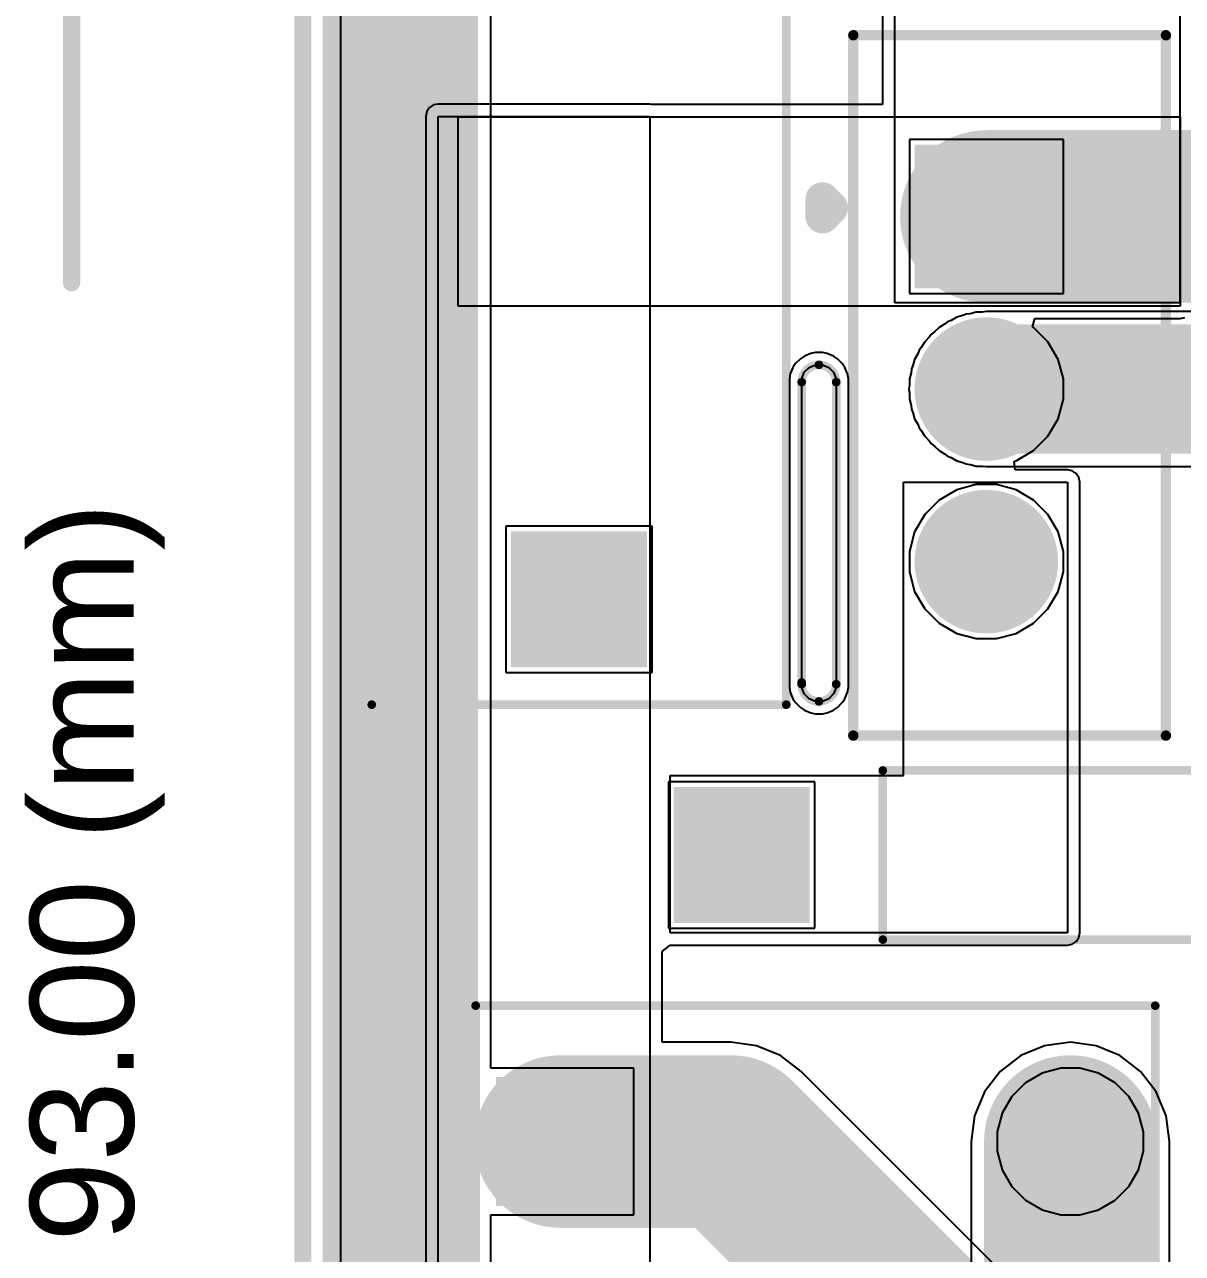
# Model space of a CAD drawing. Header units: millimetres. Extents: x -0.16 to 4.85, y -0.01 to 3.83.
# Drawn here: x -0.161 to 0.51, y 1.538 to 2.25 of the extents above; entities that cross this region are included whole.
import ezdxf

# ---------------------------------------------------------------- set-up
doc = ezdxf.new("R2010")
doc.units = ezdxf.units.MM
doc.header["$MEASUREMENT"] = 0
for name, color, linetype in [('BottomLayer', 5, 'Continuous'), ('BottomSolder', 6, 'Continuous'), ('Mechanical1', 6, 'Continuous'), ('Mechanical2', 216, 'Continuous'), ('MultiLayer', 9, 'Continuous'), ('PadHoleLayer', 156, 'Continuous'), ('TopLayer', 1, 'Continuous'), ('TopOverlay', 2, 'Continuous'), ('TopSolder', 216, 'Continuous')]:
    doc.layers.add(name, color=color, linetype=linetype)
doc.styles.add('Arial', font='', dxfattribs={"height": 0.2})
doc.styles.get('Arial').set_extended_font_data('Arial')

# ---------------------------------------------------------------- blocks, each defined once
blk = doc.blocks.new('R08E1E222MN0B0S0N0_10')
at = {"layer": 'BottomLayer'}
blk.add_hatch(color=5, dxfattribs=at).paths.add_polyline_path([(-0.18307, -0.03543), (-0.18307, 0.03543), (-0.1122, 0.03543), (-0.1122, -0.03543)])
h = blk.add_hatch(color=5, dxfattribs=at)
edge = h.paths.add_edge_path()
edge.add_arc((0.14764, 0), 0.03543, 0, 360)
at = {"layer": 'BottomSolder'}
blk.add_hatch(color=6, dxfattribs=at).paths.add_polyline_path([(-0.18507, -0.03743), (-0.18507, 0.03743), (-0.1102, 0.03743), (-0.1102, -0.03743)])
h = blk.add_hatch(color=6, dxfattribs=at)
edge = h.paths.add_edge_path()
edge.add_arc((0.14764, 0), 0.03743, 0, 360)
at = {"layer": 'MultiLayer'}
blk.add_hatch(color=9, dxfattribs=at).paths.add_polyline_path([(-0.18307, -0.03543), (-0.18307, 0.03543), (-0.1122, 0.03543), (-0.1122, -0.03543)])
h = blk.add_hatch(color=9, dxfattribs=at)
edge = h.paths.add_edge_path()
edge.add_arc((0.14764, 0), 0.03543, 0, 360)
at = {"layer": 'PadHoleLayer'}
h = blk.add_hatch(color=156, dxfattribs=at)
edge = h.paths.add_edge_path()
edge.add_arc((-0.14764, 0), 0.01969, 0, 360)
h = blk.add_hatch(color=156, dxfattribs=at)
edge = h.paths.add_edge_path()
edge.add_arc((0.14764, 0), 0.01969, 0, 360)
at = {"layer": 'TopLayer'}
blk.add_hatch(color=1, dxfattribs=at).paths.add_polyline_path([(-0.18307, -0.03543), (-0.18307, 0.03543), (-0.1122, 0.03543), (-0.1122, -0.03543)])
h = blk.add_hatch(color=1, dxfattribs=at)
edge = h.paths.add_edge_path()
edge.add_arc((0.14764, 0), 0.03543, 0, 360)
at = {"layer": 'TopSolder'}
blk.add_hatch(color=216, dxfattribs=at).paths.add_polyline_path([(-0.18507, -0.03743), (-0.18507, 0.03743), (-0.1102, 0.03743), (-0.1102, -0.03743)])
h = blk.add_hatch(color=216, dxfattribs=at)
edge = h.paths.add_edge_path()
edge.add_arc((0.14764, 0), 0.03743, 0, 360)
at = {"layer": 'TopOverlay', "const_width": 0.005}
for points in [[(-0.19685, -0.07874), (-0.19685, 0.07874)], [(-0.19685, 0.07874), (0.19685, 0.07874)], [(0.19685, -0.07874), (0.19685, 0.07874)], [(-0.19685, -0.07874), (0.19685, -0.07874)]]:
    blk.add_lwpolyline(points, dxfattribs=at)
at = {"layer": 'TopOverlay', "const_width": 0.0025}
for points in [[(-0.1981, 0.07874, 1), (-0.1956, 0.07874, 1)], [(-0.1981, 0.07874, 1), (-0.1956, 0.07874, 1)], [(0.1956, 0.07874, 1), (0.1981, 0.07874, 1)], [(0.1956, 0.07874, 1), (0.1981, 0.07874, 1)], [(-0.1981, -0.07874, 1), (-0.1956, -0.07874, 1)], [(-0.1981, -0.07874, 1), (-0.1956, -0.07874, 1)], [(0.1956, -0.07874, 1), (0.1981, -0.07874, 1)], [(0.1956, -0.07874, 1), (0.1981, -0.07874, 1)]]:
    blk.add_lwpolyline(points, format="xyb", close=True, dxfattribs=at)
blk = doc.blocks.new('MFR50S_T_52_0R_26')
at = {"layer": 'BottomLayer'}
blk.add_hatch(color=5, dxfattribs=at).paths.add_polyline_path([(-0.23819, 0.03543), (-0.16732, 0.03543), (-0.16732, -0.03543), (-0.23819, -0.03543)])
h = blk.add_hatch(color=5, dxfattribs=at)
edge = h.paths.add_edge_path()
edge.add_arc((0.20276, 0), 0.03543, 0, 360)
at = {"layer": 'BottomSolder'}
blk.add_hatch(color=6, dxfattribs=at).paths.add_polyline_path([(-0.24219, 0.03943), (-0.16332, 0.03943), (-0.16332, -0.03943), (-0.24219, -0.03943)])
h = blk.add_hatch(color=6, dxfattribs=at)
edge = h.paths.add_edge_path()
edge.add_arc((0.20276, 0), 0.03943, 0, 360)
at = {"layer": 'MultiLayer'}
blk.add_hatch(color=9, dxfattribs=at).paths.add_polyline_path([(-0.23819, 0.03543), (-0.16732, 0.03543), (-0.16732, -0.03543), (-0.23819, -0.03543)])
h = blk.add_hatch(color=9, dxfattribs=at)
edge = h.paths.add_edge_path()
edge.add_arc((0.20276, 0), 0.03543, 0, 360)
at = {"layer": 'PadHoleLayer'}
h = blk.add_hatch(color=156, dxfattribs=at)
edge = h.paths.add_edge_path()
edge.add_arc((-0.20276, 0), 0.01811, 0, 360)
h = blk.add_hatch(color=156, dxfattribs=at)
edge = h.paths.add_edge_path()
edge.add_arc((0.20276, 0), 0.01811, 0, 360)
at = {"layer": 'TopLayer'}
blk.add_hatch(color=1, dxfattribs=at).paths.add_polyline_path([(-0.23819, 0.03543), (-0.16732, 0.03543), (-0.16732, -0.03543), (-0.23819, -0.03543)])
h = blk.add_hatch(color=1, dxfattribs=at)
edge = h.paths.add_edge_path()
edge.add_arc((0.20276, 0), 0.03543, 0, 360)
at = {"layer": 'TopSolder'}
blk.add_hatch(color=216, dxfattribs=at).paths.add_polyline_path([(-0.24219, 0.03943), (-0.16332, 0.03943), (-0.16332, -0.03943), (-0.24219, -0.03943)])
h = blk.add_hatch(color=216, dxfattribs=at)
edge = h.paths.add_edge_path()
edge.add_arc((0.20276, 0), 0.03943, 0, 360)
at = {"layer": 'TopOverlay', "const_width": 0.005}
for points in [[(-0.121, 0.049), (0.141, 0.049)], [(-0.121, -0.049), (-0.121, 0.049)], [(0.141, -0.049), (0.141, 0.049)], [(-0.121, -0.049), (0.141, -0.049)]]:
    blk.add_lwpolyline(points, dxfattribs=at)
at = {"layer": 'TopOverlay', "const_width": 0.0025}
for points in [[(-0.12225, 0.049, 1), (-0.11975, 0.049, 1)], [(-0.12225, 0.049, 1), (-0.11975, 0.049, 1)], [(0.13975, 0.049, 1), (0.14225, 0.049, 1)], [(0.13975, 0.049, 1), (0.14225, 0.049, 1)], [(-0.12225, -0.049, 1), (-0.11975, -0.049, 1)], [(-0.12225, -0.049, 1), (-0.11975, -0.049, 1)], [(0.13975, -0.049, 1), (0.14225, -0.049, 1)], [(0.13975, -0.049, 1), (0.14225, -0.049, 1)]]:
    blk.add_lwpolyline(points, format="xyb", close=True, dxfattribs=at)
blk = doc.blocks.new('TO_220_78')
at = {"layer": 'BottomLayer'}
blk.add_hatch(color=5, dxfattribs=at).paths.add_polyline_path([(-0.1376, 0.0376), (-0.0624, 0.0376), (-0.0624, -0.0376), (-0.1376, -0.0376)])
h = blk.add_hatch(color=5, dxfattribs=at)
edge = h.paths.add_edge_path()
edge.add_arc((0, 0), 0.0376, 0, 360)
h = blk.add_hatch(color=5, dxfattribs=at)
edge = h.paths.add_edge_path()
edge.add_arc((0.1, 0), 0.0376, 0, 360)
at = {"layer": 'BottomSolder'}
blk.add_hatch(color=6, dxfattribs=at).paths.add_polyline_path([(-0.1416, 0.0416), (-0.0584, 0.0416), (-0.0584, -0.0416), (-0.1416, -0.0416)])
h = blk.add_hatch(color=6, dxfattribs=at)
edge = h.paths.add_edge_path()
edge.add_arc((0, 0), 0.0416, 0, 360)
h = blk.add_hatch(color=6, dxfattribs=at)
edge = h.paths.add_edge_path()
edge.add_arc((0.1, 0), 0.0416, 0, 360)
at = {"layer": 'MultiLayer'}
blk.add_hatch(color=9, dxfattribs=at).paths.add_polyline_path([(-0.1376, 0.0376), (-0.0624, 0.0376), (-0.0624, -0.0376), (-0.1376, -0.0376)])
h = blk.add_hatch(color=9, dxfattribs=at)
edge = h.paths.add_edge_path()
edge.add_arc((0, 0), 0.0376, 0, 360)
h = blk.add_hatch(color=9, dxfattribs=at)
edge = h.paths.add_edge_path()
edge.add_arc((0.1, 0), 0.0376, 0, 360)
at = {"layer": 'PadHoleLayer'}
h = blk.add_hatch(color=156, dxfattribs=at)
edge = h.paths.add_edge_path()
edge.add_arc((-0.1, 0), 0.025, 0, 360)
h = blk.add_hatch(color=156, dxfattribs=at)
edge = h.paths.add_edge_path()
edge.add_arc((0, 0), 0.025, 0, 360)
h = blk.add_hatch(color=156, dxfattribs=at)
edge = h.paths.add_edge_path()
edge.add_arc((0.1, 0), 0.025, 0, 360)
at = {"layer": 'TopLayer'}
blk.add_hatch(color=1, dxfattribs=at).paths.add_polyline_path([(-0.1376, 0.0376), (-0.0624, 0.0376), (-0.0624, -0.0376), (-0.1376, -0.0376)])
h = blk.add_hatch(color=1, dxfattribs=at)
edge = h.paths.add_edge_path()
edge.add_arc((0, 0), 0.0376, 0, 360)
h = blk.add_hatch(color=1, dxfattribs=at)
edge = h.paths.add_edge_path()
edge.add_arc((0.1, 0), 0.0376, 0, 360)
at = {"layer": 'TopSolder'}
blk.add_hatch(color=216, dxfattribs=at).paths.add_polyline_path([(-0.1416, 0.0416), (-0.0584, 0.0416), (-0.0584, -0.0416), (-0.1416, -0.0416)])
h = blk.add_hatch(color=216, dxfattribs=at)
edge = h.paths.add_edge_path()
edge.add_arc((0, 0), 0.0416, 0, 360)
h = blk.add_hatch(color=216, dxfattribs=at)
edge = h.paths.add_edge_path()
edge.add_arc((0.1, 0), 0.0416, 0, 360)
at = {"layer": 'TopOverlay'}
for points, const_width in [([(-0.205, -0.07709), (-0.205, 0.10402)], 0.006), ([(0.20079, 0.10402), (-0.205, 0.10402)], 0.006), ([(0.20079, -0.07709), (0.20079, 0.10402)], 0.006), ([(0.20079, -0.07709), (-0.205, -0.07709)], 0.006), ([(-0.11, -0.095), (-0.105, -0.09)], 0.01969), ([(-0.1, -0.095), (-0.11, -0.095)], 0.01969), ([(-0.1, -0.095), (-0.105, -0.09)], 0.01969)]:
    blk.add_lwpolyline(points, dxfattribs=dict(at, const_width=const_width))
for points, const_width in [([(-0.2065, 0.10402, 1), (-0.2035, 0.10402, 1)], 0.003), ([(-0.2065, 0.10402, 1), (-0.2035, 0.10402, 1)], 0.003), ([(0.19929, 0.10402, 1), (0.20229, 0.10402, 1)], 0.003), ([(0.19929, 0.10402, 1), (0.20229, 0.10402, 1)], 0.003), ([(-0.2065, -0.07709, 1), (-0.2035, -0.07709, 1)], 0.003), ([(-0.2065, -0.07709, 1), (-0.2035, -0.07709, 1)], 0.003), ([(0.19929, -0.07709, 1), (0.20229, -0.07709, 1)], 0.003), ([(0.19929, -0.07709, 1), (0.20229, -0.07709, 1)], 0.003), ([(-0.11492, -0.095, 1), (-0.10508, -0.095, 1)], 0.00984), ([(-0.11492, -0.095, 1), (-0.10508, -0.095, 1)], 0.00984), ([(-0.10992, -0.09, 1), (-0.10008, -0.09, 1)], 0.00984), ([(-0.10992, -0.09, 1), (-0.10008, -0.09, 1)], 0.00984), ([(-0.10492, -0.095, 1), (-0.09508, -0.095, 1)], 0.00984), ([(-0.10492, -0.095, 1), (-0.09508, -0.095, 1)], 0.00984)]:
    blk.add_lwpolyline(points, format="xyb", close=True, dxfattribs=dict(at, const_width=const_width))
blk = doc.blocks.new('MPX104K31C3KN15600_115')
at = {"layer": 'BottomLayer'}
blk.add_hatch(color=5, dxfattribs=at).paths.add_polyline_path([(-0.23228, 0.03543), (-0.16142, 0.03543), (-0.16142, -0.03543), (-0.23228, -0.03543)])
h = blk.add_hatch(color=5, dxfattribs=at)
edge = h.paths.add_edge_path()
edge.add_arc((0.19685, 0), 0.03543, 0, 360)
at = {"layer": 'BottomSolder'}
blk.add_hatch(color=6, dxfattribs=at).paths.add_polyline_path([(-0.23628, 0.03943), (-0.15742, 0.03943), (-0.15742, -0.03943), (-0.23628, -0.03943)])
h = blk.add_hatch(color=6, dxfattribs=at)
edge = h.paths.add_edge_path()
edge.add_arc((0.19685, 0), 0.03943, 0, 360)
at = {"layer": 'MultiLayer'}
blk.add_hatch(color=9, dxfattribs=at).paths.add_polyline_path([(-0.23228, 0.03543), (-0.16142, 0.03543), (-0.16142, -0.03543), (-0.23228, -0.03543)])
h = blk.add_hatch(color=9, dxfattribs=at)
edge = h.paths.add_edge_path()
edge.add_arc((0.19685, 0), 0.03543, 0, 360)
at = {"layer": 'PadHoleLayer'}
h = blk.add_hatch(color=156, dxfattribs=at)
edge = h.paths.add_edge_path()
edge.add_arc((-0.19685, 0), 0.01969, 0, 360)
h = blk.add_hatch(color=156, dxfattribs=at)
edge = h.paths.add_edge_path()
edge.add_arc((0.19685, 0), 0.01969, 0, 360)
at = {"layer": 'TopLayer'}
blk.add_hatch(color=1, dxfattribs=at).paths.add_polyline_path([(-0.23228, 0.03543), (-0.16142, 0.03543), (-0.16142, -0.03543), (-0.23228, -0.03543)])
h = blk.add_hatch(color=1, dxfattribs=at)
edge = h.paths.add_edge_path()
edge.add_arc((0.19685, 0), 0.03543, 0, 360)
at = {"layer": 'TopSolder'}
blk.add_hatch(color=216, dxfattribs=at).paths.add_polyline_path([(-0.23628, 0.03943), (-0.15742, 0.03943), (-0.15742, -0.03943), (-0.23628, -0.03943)])
h = blk.add_hatch(color=216, dxfattribs=at)
edge = h.paths.add_edge_path()
edge.add_arc((0.19685, 0), 0.03943, 0, 360)
at = {"layer": 'TopOverlay', "const_width": 0.005}
for points in [[(-0.25787, 0.12008), (0.25787, 0.12008)], [(-0.25787, 0.12008), (-0.25787, -0.12008)], [(0.25787, 0.12008), (0.25787, -0.12008)], [(-0.25787, -0.12008), (0.25787, -0.12008)]]:
    blk.add_lwpolyline(points, dxfattribs=at)
at = {"layer": 'TopOverlay', "const_width": 0.0025}
for points in [[(-0.25912, 0.12008, 1), (-0.25662, 0.12008, 1)], [(-0.25912, 0.12008, 1), (-0.25662, 0.12008, 1)], [(0.25662, 0.12008, 1), (0.25912, 0.12008, 1)], [(0.25662, 0.12008, 1), (0.25912, 0.12008, 1)], [(-0.25912, -0.12008, 1), (-0.25662, -0.12008, 1)], [(-0.25912, -0.12008, 1), (-0.25662, -0.12008, 1)], [(0.25662, -0.12008, 1), (0.25912, -0.12008, 1)], [(0.25662, -0.12008, 1), (0.25912, -0.12008, 1)]]:
    blk.add_lwpolyline(points, format="xyb", close=True, dxfattribs=at)

msp = doc.modelspace()

# ---------------------------------------------------------------- linework, layer by layer
at = {"layer": 'BottomLayer'}
for p, q in [((0.10888, 1.64543), (0.10888, 2.27563)), ((0.4406, 2.1836), (0.3514, 2.1836)), ((0.3514, 2.1836), (0.3514, 2.0944)), ((0.4406, 2.0944), (0.4406, 2.1836)), ((0.3514, 2.0944), (0.4406, 2.0944)), ((0.37879, 2.08056), (0.37558, 2.07871)), ((0.38236, 2.08152), (0.37879, 2.08056)), ((0.38438, 2.08235), (0.38236, 2.08152)), ((0.38655, 2.08264), (0.38438, 2.08235)), ((0.39013, 2.0836), (0.38655, 2.08264)), ((0.39383, 2.0836), (0.39013, 2.0836)), ((0.396, 2.08388), (0.39383, 2.0836)), ((0.56, 2.08388), (0.396, 2.08388)), ((0.366, 2.07207), (0.36426, 2.07074)), ((0.36862, 2.07469), (0.366, 2.07207)), ((0.37182, 2.07654), (0.36862, 2.07469)), ((0.37356, 2.07787), (0.37182, 2.07654)), ((0.37558, 2.07871), (0.37356, 2.07787)), ((0.36031, 2.06638), (0.35846, 2.06318)), ((0.36293, 2.069), (0.36031, 2.06638)), ((0.36426, 2.07074), (0.36293, 2.069)), ((0.2906, 2.05809), (0.28829, 2.05655)), ((0.29428, 2.05962), (0.2906, 2.05809)), ((0.29701, 2.06016), (0.29428, 2.05962)), ((0.30099, 2.06016), (0.29701, 2.06016)), ((0.30372, 2.05962), (0.30099, 2.06016)), ((0.3074, 2.0581), (0.30372, 2.05962)), ((0.3074, 2.05809), (0.3074, 2.0581)), ((0.30971, 2.05655), (0.3074, 2.05809)), ((0.35629, 2.05942), (0.35444, 2.05621)), ((0.35713, 2.06144), (0.35629, 2.05942)), ((0.35846, 2.06318), (0.35713, 2.06144)), ((0.28393, 2.05142), (0.28241, 2.04774)), ((0.28548, 2.05373), (0.28393, 2.05142)), ((0.28829, 2.05655), (0.28548, 2.05373)), ((0.31252, 2.05373), (0.30971, 2.05655)), ((0.31407, 2.05142), (0.31252, 2.05373)), ((0.31559, 2.04774), (0.31407, 2.05142)), ((0.35265, 2.05062), (0.35236, 2.04845)), ((0.35348, 2.05264), (0.35265, 2.05062)), ((0.35444, 2.05621), (0.35348, 2.05264)), ((0.28241, 2.04774), (0.28186, 2.04501)), ((0.28186, 2.04501), (0.28186, 1.86601)), ((0.31614, 2.04501), (0.31559, 2.04774)), ((0.31614, 1.86601), (0.31614, 2.04501)), ((0.35236, 2.04845), (0.3514, 2.04487)), ((0.3514, 2.04487), (0.3514, 2.04117)), ((0.3514, 2.04117), (0.35112, 2.039)), ((0.35112, 2.039), (0.3514, 2.03683)), ((0.3514, 2.03683), (0.3514, 2.03313)), ((0.3514, 2.03313), (0.35236, 2.02955)), ((0.35236, 2.02955), (0.35265, 2.02738)), ((0.35265, 2.02738), (0.35348, 2.02536)), ((0.35348, 2.02536), (0.35444, 2.02179)), ((0.35444, 2.02179), (0.35629, 2.01858)), ((0.35629, 2.01858), (0.35713, 2.01656)), ((0.35713, 2.01656), (0.35846, 2.01482)), ((0.35846, 2.01482), (0.36031, 2.01162)), ((0.36031, 2.01162), (0.36293, 2.009)), ((0.36293, 2.009), (0.36426, 2.00726)), ((0.36426, 2.00726), (0.366, 2.00593)), ((0.366, 2.00593), (0.36862, 2.00331)), ((0.36862, 2.00331), (0.37182, 2.00146)), ((0.37182, 2.00146), (0.37356, 2.00013)), ((0.37356, 2.00013), (0.37558, 1.99929)), ((0.37558, 1.99929), (0.37879, 1.99744)), ((0.37879, 1.99744), (0.38236, 1.99648)), ((0.38236, 1.99648), (0.38438, 1.99565)), ((0.38438, 1.99565), (0.38655, 1.99536)), ((0.38655, 1.99536), (0.39013, 1.9944)), ((0.39013, 1.9944), (0.39383, 1.9944)), ((0.39383, 1.9944), (0.396, 1.99412)), ((0.396, 1.99412), (0.54141, 1.99412)), ((0.37879, 1.98056), (0.36862, 1.97469)), ((0.39013, 1.9836), (0.37879, 1.98056)), ((0.40187, 1.9836), (0.39013, 1.9836)), ((0.41321, 1.98056), (0.40187, 1.9836)), ((0.42338, 1.97469), (0.41321, 1.98056)), ((0.36862, 1.97469), (0.36031, 1.96638)), ((0.43169, 1.96638), (0.42338, 1.97469)), ((0.36031, 1.96638), (0.35444, 1.95621)), ((0.43756, 1.95621), (0.43169, 1.96638)), ((0.20243, 1.95958), (0.11757, 1.95958)), ((0.11757, 1.95958), (0.11757, 1.87472)), ((0.20243, 1.87472), (0.20243, 1.95958)), ((0.35444, 1.95621), (0.3514, 1.94487)), ((0.4406, 1.94487), (0.43756, 1.95621)), ((0.3514, 1.94487), (0.3514, 1.93313)), ((0.4406, 1.93313), (0.4406, 1.94487)), ((0.3514, 1.93313), (0.35444, 1.92179)), ((0.43756, 1.92179), (0.4406, 1.93313)), ((0.35444, 1.92179), (0.36031, 1.91162)), ((0.43169, 1.91162), (0.43756, 1.92179)), ((0.36031, 1.91162), (0.36862, 1.90331)), ((0.42338, 1.90331), (0.43169, 1.91162)), ((0.36862, 1.90331), (0.37879, 1.89744)), ((0.41321, 1.89744), (0.42338, 1.90331)), ((0.37879, 1.89744), (0.39013, 1.8944)), ((0.39013, 1.8944), (0.40187, 1.8944)), ((0.40187, 1.8944), (0.41321, 1.89744)), ((0.11757, 1.87472), (0.20243, 1.87472)), ((0.28186, 1.86601), (0.28241, 1.86328)), ((0.31559, 1.86328), (0.31614, 1.86601)), ((0.28241, 1.86328), (0.28393, 1.8596)), ((0.28393, 1.8596), (0.28548, 1.85729)), ((0.31252, 1.85729), (0.31407, 1.8596)), ((0.31407, 1.8596), (0.31559, 1.86328)), ((0.31407, 1.8596), (0.31407, 1.8596)), ((0.28548, 1.85729), (0.28829, 1.85448)), ((0.28829, 1.85448), (0.2906, 1.85293)), ((0.2906, 1.85293), (0.29428, 1.85141)), ((0.29428, 1.85141), (0.29701, 1.85086)), ((0.30099, 1.85086), (0.30372, 1.85141)), ((0.30372, 1.85141), (0.3074, 1.85293)), ((0.3074, 1.85293), (0.30971, 1.85448)), ((0.30971, 1.85448), (0.31252, 1.85729)), ((0.29701, 1.85086), (0.30099, 1.85086)), ((0.29668, 1.81143), (0.21181, 1.81143)), ((0.21181, 1.81143), (0.21181, 1.72657)), ((0.29668, 1.72657), (0.29668, 1.81143)), ((0.21181, 1.72657), (0.29668, 1.72657)), ((0.44464, 1.66049), (0.42976, 1.65853)), ((0.45952, 1.65853), (0.44464, 1.66049)), ((0.41589, 1.65279), (0.40398, 1.64365)), ((0.42976, 1.65853), (0.41589, 1.65279)), ((0.47338, 1.65279), (0.45952, 1.65853)), ((0.48529, 1.64365), (0.47338, 1.65279)), ((0.1918, 1.64543), (0.10888, 1.64543)), ((0.1918, 1.56057), (0.1918, 1.64543)), ((0.40398, 1.64365), (0.39485, 1.63175)), ((0.49443, 1.63175), (0.48529, 1.64365)), ((0.39485, 1.63175), (0.3891, 1.61788)), ((0.50017, 1.61788), (0.49443, 1.63175)), ((0.3891, 1.61788), (0.38715, 1.603)), ((0.50213, 1.603), (0.50017, 1.61788)), ((0.38715, 1.603), (0.38715, 1.34026)), ((0.50213, 1.31645), (0.50213, 1.603)), ((0.10888, 1.18855), (0.10888, 1.56057)), ((0.10888, 1.56057), (0.1918, 1.56057))]:
    msp.add_line(p, q, dxfattribs=at)
for points, const_width in [([(0.05643, 0.62057), (0.05643, 2.63533)], 0.09), ([(0.396, 2.039), (0.56, 2.039)], 0.075), ([(0.44464, 1.31645), (0.44464, 1.603)], 0.1)]:
    msp.add_lwpolyline(points, dxfattribs=dict(at, const_width=const_width))
for points, const_width in [([(0.37725, 2.039, 1), (0.41475, 2.039, 1)], 0.0375), ([(0.41964, 1.603, 1), (0.46964, 1.603, 1)], 0.05)]:
    msp.add_lwpolyline(points, format="xyb", close=True, dxfattribs=dict(at, const_width=const_width))
at = {"layer": 'Mechanical1', "const_width": 0.01}
msp.add_lwpolyline([(-0.134, 2.10062), (-0.134, 3.66142)], dxfattribs=at)
at = {"layer": 'Mechanical1', "const_width": 0.005}
msp.add_lwpolyline([(-0.1365, 2.10062, 1), (-0.1315, 2.10062, 1)], format="xyb", close=True, dxfattribs=at)
at = {"layer": 'Mechanical2'}
for points, const_width in [([(0, 0), (0, 3.66142)], 0.01), ([(0.289, 1.869), (0.289, 2.04302)], 0.005), ([(0.309, 1.868), (0.309, 2.04302)], 0.005)]:
    msp.add_lwpolyline(points, dxfattribs=dict(at, const_width=const_width))
at = {"layer": 'Mechanical2', "const_width": 0.005}
for points in [[(0.289, 2.04302, -0.414214), (0.299, 2.05302)], [(0.299, 2.05302, -0.414214), (0.309, 2.04302)], [(0.299, 1.858, -0.414214), (0.289, 1.868)], [(0.309, 1.868, -0.414214), (0.299, 1.858)]]:
    msp.add_lwpolyline(points, format="xyb", dxfattribs=at)
at = {"layer": 'Mechanical2', "const_width": 0.0025}
for points in [[(0.29775, 2.05302, 1), (0.30025, 2.05302, 1)], [(0.29775, 2.05302, 1), (0.30025, 2.05302, 1)], [(0.28775, 2.04302, 1), (0.29025, 2.04302, 1)], [(0.28775, 2.04302, 1), (0.29025, 2.04302, 1)], [(0.30775, 2.04302, 1), (0.31025, 2.04302, 1)], [(0.30775, 2.04302, 1), (0.31025, 2.04302, 1)], [(0.28775, 1.869, 1), (0.29025, 1.869, 1)], [(0.28775, 1.868, 1), (0.29025, 1.868, 1)], [(0.30775, 1.868, 1), (0.31025, 1.868, 1)], [(0.30775, 1.868, 1), (0.31025, 1.868, 1)], [(0.29775, 1.858, 1), (0.30025, 1.858, 1)], [(0.29775, 1.858, 1), (0.30025, 1.858, 1)]]:
    msp.add_lwpolyline(points, format="xyb", close=True, dxfattribs=at)
at = {"layer": 'MultiLayer'}
for p, q in [((0.29052, 2.04869), (0.29334, 2.0515)), ((0.29334, 2.0515), (0.29701, 2.05302)), ((0.29701, 2.05302), (0.299, 2.05302)), ((0.299, 2.05302), (0.30099, 2.05302)), ((0.30099, 2.05302), (0.30466, 2.0515)), ((0.30466, 2.0515), (0.30748, 2.04869)), ((0.289, 2.04501), (0.29052, 2.04869)), ((0.289, 2.04302), (0.289, 2.04501)), ((0.30748, 2.04869), (0.309, 2.04501)), ((0.309, 2.04501), (0.309, 2.04302)), ((0.289, 1.868), (0.289, 2.04302)), ((0.309, 2.04302), (0.309, 2.04302)), ((0.309, 2.04302), (0.309, 1.868)), ((0.289, 1.86601), (0.289, 1.868)), ((0.289, 1.868), (0.289, 1.868)), ((0.29052, 1.86234), (0.289, 1.86601)), ((0.309, 1.86601), (0.30748, 1.86234)), ((0.309, 1.868), (0.309, 1.86601)), ((0.29334, 1.85952), (0.29052, 1.86234)), ((0.29701, 1.858), (0.29334, 1.85952)), ((0.30466, 1.85952), (0.30099, 1.858)), ((0.30748, 1.86234), (0.30466, 1.85952)), ((0.299, 1.858), (0.29701, 1.858)), ((0.299, 1.858), (0.299, 1.858)), ((0.30099, 1.858), (0.299, 1.858))]:
    msp.add_line(p, q, dxfattribs=at)
at = {"layer": 'TopLayer'}
for p, q in [((0.022, 0.02), (0.022, 3.636)), ((0.508, 3.204), (0.508, 2.089)), ((0.33586, 3.014), (0.33586, 2.20393)), ((0.343, 2.089), (0.343, 3.014)), ((0.07332, 2.20205), (0.07177, 2.19973)), ((0.07563, 2.20359), (0.07332, 2.20205)), ((0.07836, 2.20414), (0.07563, 2.20359)), ((0.201, 2.20414), (0.07836, 2.20414)), ((0.20203, 2.20393), (0.201, 2.20414)), ((0.33586, 2.20393), (0.20203, 2.20393)), ((0.07177, 2.19973), (0.07123, 2.197)), ((0.07123, 2.197), (0.07123, 1.096)), ((0.07836, 1.096), (0.07836, 2.197)), ((0.07836, 2.197), (0.201, 2.197)), ((0.09, 2.087), (0.09, 2.1968)), ((0.09, 2.1968), (0.50821, 2.1968)), ((0.201, 2.197), (0.201, 1.096)), ((0.50821, 2.1968), (0.50821, 2.087)), ((0.50821, 2.087), (0.09, 2.087)), ((0.508, 2.089), (0.343, 2.089)), ((0.42279, 2.07503), (0.42408, 2.07986)), ((0.42408, 2.07986), (0.50821, 2.07986)), ((0.50821, 2.07986), (0.51094, 2.08041)), ((0.42338, 2.07469), (0.42279, 2.07503)), ((0.43169, 2.06638), (0.42338, 2.07469)), ((0.43756, 2.05621), (0.43169, 2.06638)), ((0.4406, 2.04487), (0.43756, 2.05621)), ((0.4406, 2.03313), (0.4406, 2.04487)), ((0.43756, 2.02179), (0.4406, 2.03313)), ((0.43169, 2.01162), (0.43756, 2.02179)), ((0.42338, 2.00331), (0.43169, 2.01162)), ((0.41321, 1.99744), (0.42338, 2.00331)), ((0.41208, 1.99714), (0.41321, 1.99744)), ((0.41274, 1.99214), (0.41208, 1.99714)), ((0.443, 1.99214), (0.41274, 1.99214)), ((0.44573, 1.99159), (0.443, 1.99214)), ((0.44805, 1.99005), (0.44573, 1.99159)), ((0.44959, 1.98773), (0.44805, 1.99005)), ((0.45014, 1.985), (0.44959, 1.98773)), ((0.348, 1.815), (0.348, 1.985)), ((0.348, 1.985), (0.443, 1.985)), ((0.443, 1.985), (0.443, 1.724)), ((0.45014, 1.724), (0.45014, 1.985)), ((0.21281, 1.724), (0.21281, 1.815)), ((0.21281, 1.815), (0.348, 1.815)), ((0.443, 1.724), (0.21281, 1.724)), ((0.44959, 1.72127), (0.45014, 1.724)), ((0.20814, 1.71315), (0.21281, 1.71686)), ((0.21281, 1.71686), (0.443, 1.71686)), ((0.443, 1.71686), (0.44573, 1.71741)), ((0.44573, 1.71741), (0.44805, 1.71895)), ((0.44805, 1.71895), (0.44959, 1.72127)), ((0.20814, 1.66049), (0.20814, 1.71315)), ((0.248, 1.66049), (0.20814, 1.66049)), ((0.26288, 1.65853), (0.248, 1.66049)), ((0.27675, 1.65279), (0.26288, 1.65853)), ((0.28865, 1.64365), (0.27675, 1.65279)), ((0.43905, 1.64543), (0.42826, 1.64254)), ((0.45022, 1.64543), (0.43905, 1.64543)), ((0.46102, 1.64254), (0.45022, 1.64543)), ((0.79465, 1.13765), (0.28865, 1.64365)), ((0.42826, 1.64254), (0.41858, 1.63695)), ((0.47069, 1.63695), (0.46102, 1.64254)), ((0.41858, 1.63695), (0.41068, 1.62905)), ((0.47859, 1.62905), (0.47069, 1.63695)), ((0.41068, 1.62905), (0.4051, 1.61938)), ((0.48418, 1.61938), (0.47859, 1.62905)), ((0.4051, 1.61938), (0.4022, 1.60859)), ((0.48707, 1.60859), (0.48418, 1.61938)), ((0.4022, 1.60859), (0.4022, 1.59741)), ((0.48707, 1.59741), (0.48707, 1.60859)), ((0.4022, 1.59741), (0.4051, 1.58662)), ((0.48418, 1.58662), (0.48707, 1.59741)), ((0.4051, 1.58662), (0.41068, 1.57695)), ((0.47859, 1.57695), (0.48418, 1.58662)), ((0.41068, 1.57695), (0.41858, 1.56905)), ((0.47069, 1.56905), (0.47859, 1.57695)), ((0.41858, 1.56905), (0.42826, 1.56346)), ((0.46102, 1.56346), (0.47069, 1.56905)), ((0.42826, 1.56346), (0.43905, 1.56057)), ((0.43905, 1.56057), (0.45022, 1.56057)), ((0.45022, 1.56057), (0.46102, 1.56346))]:
    msp.add_line(p, q, dxfattribs=at)
at = {"layer": 'TopLayer', "const_width": 0.1}
for points in [[(0.396, 2.139), (0.573, 2.139)], [(0.14936, 1.603), (0.248, 1.603)], [(0.248, 1.603), (0.754, 1.097)]]:
    msp.add_lwpolyline(points, dxfattribs=at)
at = {"layer": 'TopLayer', "const_width": 0.05}
for points in [[(0.371, 2.139, 1), (0.421, 2.139, 1)], [(0.12436, 1.603, 1), (0.17436, 1.603, 1)], [(0.223, 1.603, 1), (0.273, 1.603, 1)], [(0.223, 1.603, 1), (0.273, 1.603, 1)]]:
    msp.add_lwpolyline(points, format="xyb", close=True, dxfattribs=at)

# ---------------------------------------------------------------- block references
for name, p, rotation in [('MPX104K31C3KN15600_115', (0.16, 2.114), 90), ('TO_220_78', (0.396, 2.039), 270)]:
    msp.add_blockref(name, p, dxfattribs=dict(rotation=rotation))
for name, p in [('MFR50S_T_52_0R_26', (0.457, 1.769)), ('R08E1E222MN0B0S0N0_10', (0.297, 1.603))]:
    msp.add_blockref(name, p)

# ---------------------------------------------------------------- texts
at = {"layer": 'Mechanical1', "style": 'Arial'}
msp.add_text('93.00 (mm)', height=0.06, rotation=90, dxfattribs=at).set_placement((-0.09801, 1.5448))

doc.saveas('drawing.dxf')
